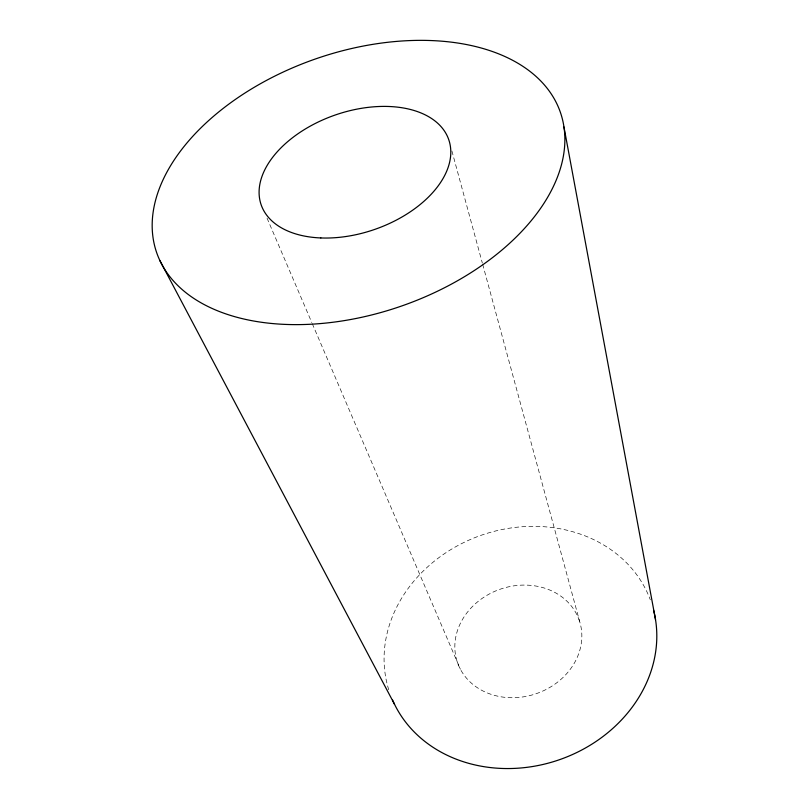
<?xml version="1.0" encoding="UTF-8"?>
<svg xmlns="http://www.w3.org/2000/svg" width="809" height="809" viewBox="0 0 809 809"><rect width="100%" height="100%" fill="white"/><g stroke="black" fill="none" stroke-linecap="round" stroke-linejoin="round"><path stroke-width="0.61" stroke-dasharray="4.04 3.03" d="M267.041 218.137L311.778 322.508M312.274 323.661L460.382 669.245M451.897 150.959L482.336 263.056M482.67 264.28L580.265 623.729A64.437 55.255 -19.2 0 1 499.568 696.549A64.437 55.255 -19.2 0 1 475.176 603.929A64.437 55.255 -19.2 0 1 580.265 623.729M388.745 689.774A138.339 118.842 -19.2 0 1 481.942 535.012A138.339 118.842 -19.2 0 1 650.315 599.823"/><path stroke-width="1.21" d="M159.99 260.791L394.529 704.295M563.964 127.003A213.707 130.825 -19.2 0 1 272.552 323.56A213.707 130.825 -19.2 0 1 239.06 96.898A213.707 130.825 -19.2 0 1 563.964 127.003L655.523 619.623M653.561 610.138A138.339 118.842 -19.2 0 1 558.938 759.884A138.339 118.842 -19.2 0 1 392.507 699.906M320.849 237.947A99.285 60.513 -19.2 0 0 449.582 142.424A99.285 60.513 -19.2 0 0 294.415 136.296A99.285 60.513 -19.2 0 0 320.849 237.947"/></g></svg>
